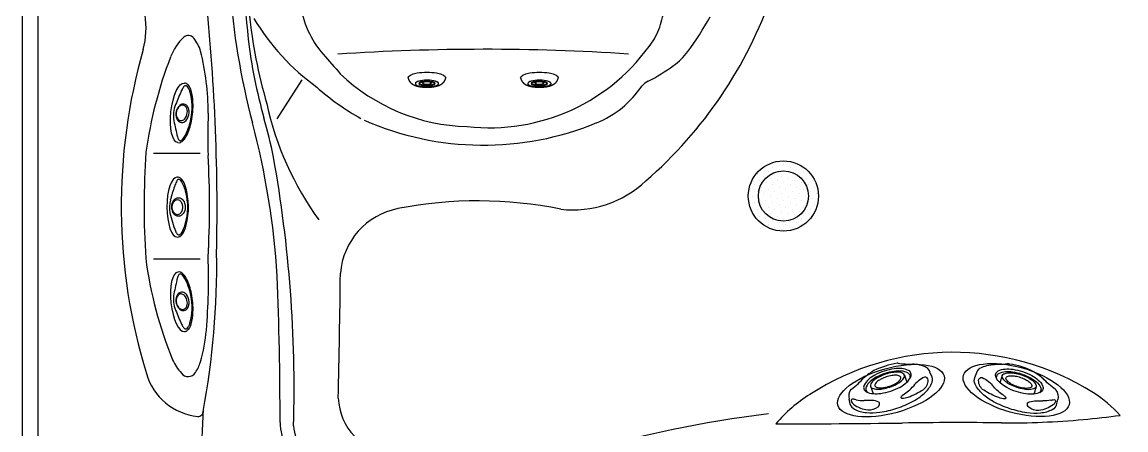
# Model space of a CAD drawing. Extents: x 941 to 1034, y 781 to 934.
# Drawn here: x 941.4 to 996.5, y 834 to 854.3 of the extents above; entities that cross this region are included whole.
import ezdxf

# ---------------------------------------------------------------- set-up
doc = ezdxf.new("R2010")
doc.units = 0
doc.header["$MEASUREMENT"] = 0
for name, color, linetype in [('1', 4, 'Continuous'), ('CL', 8, 'Continuous'), ('DIM', 3, 'Continuous')]:
    doc.layers.add(name, color=color, linetype=linetype)

# ---------------------------------------------------------------- blocks, each defined once
blk = doc.blocks.new('MINIJET')
at = {"layer": '1', "color": 3}
for p, q in [((0.268, 0.23), (0.202, 0.23)), ((0.268, -0.23), (0.202, -0.23))]:
    blk.add_line(p, q, dxfattribs=at)
at = {"layer": '1', "color": 3, "extrusion": (2.34069e-18, 2.77556e-17, -1)}
for centre, major_axis, start_param, end_param in [((0, 0), (0, 0.94), 3.096514, 6.328264), ((0.297, 0), (0, 0.58), 1.213768, 7.496953), ((0.268, 0), (0, 0.2), 1.213768, 7.496953), ((0.278, 0), (0, 0.379), 6.174551, 9.533412)]:
    blk.add_ellipse(centre, major_axis=major_axis, ratio=0.28756, start_param=start_param, end_param=end_param, dxfattribs=at)
at = {"layer": '1', "color": 3, "extrusion": (2.34069e-18, -2.77556e-17, -1)}
for centre, major_axis, start_param, end_param in [((0.297, 0), (0, 0.58), 4.355360367553331, 10.63854567473292), ((0.268, 0), (0, 0.23), 1.213768, 7.496953)]:
    blk.add_ellipse(centre, major_axis=major_axis, ratio=0.28756, start_param=start_param, end_param=end_param, dxfattribs=at)
at = {"layer": '1', "color": 3, "extrusion": (2.34069e-18, -8.32667e-17, -1)}
blk.add_ellipse((0.297, 0), major_axis=(0, 0.407), ratio=0.28756, start_param=4.355360367553329, end_param=10.63854567473291, dxfattribs=at)
at = {"layer": '1', "color": 3}
for points, knots in [([(0.012, -0.939), (0.047, -0.932), (0.079, -0.923), (0.11, -0.911), (0.138, -0.898), (0.169, -0.881), (0.196, -0.862), (0.221, -0.843), (0.243, -0.824), (0.269, -0.796), (0.292, -0.769), (0.312, -0.742), (0.329, -0.716), (0.351, -0.678), (0.369, -0.64), (0.385, -0.602), (0.399, -0.565), (0.411, -0.527), (0.428, -0.467), (0.441, -0.406), (0.453, -0.343), (0.462, -0.279), (0.469, -0.213), (0.474, -0.162), (0.477, -0.11), (0.478, -0.057), (0.479, -0.005), (0.479, 0.048), (0.476, 0.111), (0.473, 0.174), (0.467, 0.236), (0.46, 0.297), (0.452, 0.348), (0.443, 0.399), (0.432, 0.448), (0.42, 0.496), (0.406, 0.543), (0.389, 0.593), (0.368, 0.642), (0.343, 0.692), (0.32, 0.73), (0.293, 0.768), (0.259, 0.807), (0.228, 0.837), (0.19, 0.867), (0.157, 0.888), (0.12, 0.907), (0.078, 0.923), (0.033, 0.935), (0.012, 0.939)], [1.258846, 1.258846, 1.28405, 1.309253, 1.334457, 1.359661, 1.389764, 1.419868, 1.449972, 1.480075, 1.522807, 1.565539, 1.60827, 1.651002, 1.715116, 1.779231, 1.843346, 1.90746, 1.971575, 2.071337, 2.171099, 2.270861, 2.370623, 2.470385, 2.54716, 2.623934, 2.700709, 2.777484, 2.854259, 2.947334, 3.040409, 3.133485, 3.22656, 3.306164, 3.385768, 3.465372, 3.544977, 3.624581, 3.7092, 3.79382, 3.87844, 3.94015, 4.001861, 4.063571, 4.110156, 4.15674, 4.191384, 4.226028, 4.260673, 4.295317, 4.310282, 4.310282]), ([(0.266, -0.377), (0.262, -0.375), (0.256, -0.369), (0.25, -0.361), (0.242, -0.35), (0.235, -0.335), (0.226, -0.316), (0.218, -0.293), (0.211, -0.268), (0.204, -0.238), (0.197, -0.205), (0.192, -0.17), (0.188, -0.132), (0.184, -0.092), (0.182, -0.052), (0.181, -0.01), (0.181, 0.031), (0.183, 0.073), (0.186, 0.113), (0.19, 0.152), (0.195, 0.189), (0.201, 0.224), (0.208, 0.256), (0.216, 0.285), (0.224, 0.31), (0.233, 0.332), (0.242, 0.349), (0.25, 0.361), (0.257, 0.37), (0.263, 0.375), (0.266, 0.377)], [5.178052, 5.178052, 5.268561, 5.359069, 5.444224, 5.529379, 5.614534, 5.70861, 5.802687, 5.896764, 5.997577, 6.09839, 6.199203, 6.302796, 6.406388, 6.50998, 6.614493, 6.719006, 6.823518, 6.927955, 7.032392, 7.136828, 7.2401, 7.343372, 7.446644, 7.546427, 7.646211, 7.745995, 7.837037, 7.928079, 8.019121, 8.102376, 8.102376])]:
    blk.add_open_spline(points, degree=1, knots=knots, dxfattribs=at)
blk = doc.blocks.new('94JET')
at = {"layer": '1', "color": 2}
for p, q in [((0.921, 2.15), (1.187, 2.128)), ((1.45, 0.905), (1.065, 0.905)), ((1.45, -0.876), (1.076, -0.876)), ((0.921, -2.15), (1.195, -2.132))]:
    blk.add_line(p, q, dxfattribs=at)
blk.add_lwpolyline([(0.921, 2.15, 0.194525), (0.62, 2.028, 0.099704), (0.27, 1.52, 0.05735), (0.077, 0.875, 0.043939), (0, 0, 0.043939), (0.077, -0.875, 0.05735), (0.27, -1.52, 0.099704), (0.62, -2.028, 0.194525), (0.921, -2.15, 0.194525)], format="xyb", dxfattribs=at)
for points in [[(1.956, 0.027, 0.043317), (1.912, 0.531, 0.056661), (1.803, 0.902, 0.099192), (1.604, 1.195, 0.196409), (1.433, 1.265, 0.196409), (1.263, 1.195, 0.099192), (1.064, 0.902, 0.056661), (0.954, 0.531, 0.043317), (0.911, 0.027, 0.043317), (0.954, -0.477, 0.056661), (1.064, -0.849, 0.099192), (1.263, -1.142, 0.196409), (1.433, -1.211, 0.196409), (1.604, -1.142, 0.099192), (1.803, -0.849, 0.056661), (1.912, -0.477, 0.043317)], [(1.45, -0.876, 0.211502), (1.556, -0.829, 0.094638), (1.687, -0.615, 0.051331), (1.756, -0.349, 0.038645), (1.785, 0.015, 0.038645), (1.756, 0.378, 0.051331), (1.687, 0.644, 0.094638), (1.556, 0.858, 0.211502), (1.45, 0.905, 0.211502), (1.344, 0.858, 0.094638), (1.213, 0.644, 0.051331), (1.143, 0.378, 0.038645), (1.115, 0.015, 0.038645), (1.143, -0.349, 0.051331), (1.213, -0.615, 0.094638), (1.344, -0.829, 0.211502)]]:
    blk.add_lwpolyline(points, format="xyb", close=True, dxfattribs=at)
at = {"layer": '1', "color": 3}
for points in [[(1.83, 0.027, 0.043317), (1.789, 0.498, 0.056661), (1.686, 0.846, 0.099192), (1.5, 1.12, 0.196409), (1.341, 1.185, 0.139465), (1.221, 1.151, 0.099192)], [(1.221, -1.097, 0.139465), (1.341, -1.131, 0.196409), (1.5, -1.066, 0.099192), (1.686, -0.792, 0.056661), (1.789, -0.445, 0.043317), (1.83, 0.027, 0.043317)]]:
    blk.add_lwpolyline(points, format="xyb", dxfattribs=at)
blk.add_lwpolyline([(1.405, -0.664, 0.216678), (1.482, -0.629, 0.092908), (1.578, -0.465, 0.049579), (1.629, -0.263, 0.037156), (1.65, 0.015, 0.037156), (1.629, 0.292, 0.049579), (1.578, 0.494, 0.092908), (1.482, 0.658, 0.216678), (1.405, 0.693, 0.216678), (1.328, 0.658, 0.092908), (1.232, 0.494, 0.049579), (1.18, 0.292, 0.037156), (1.16, 0.015, 0.037156), (1.18, -0.263, 0.049579), (1.232, -0.465, 0.092908), (1.328, -0.629, 0.216678)], format="xyb", close=True, dxfattribs=at)
for centre, radius, start, end in [((1.783, 0.735), 1.56, 125.9518, 154.4901), ((1.062, 1.678), 0.375, 90.333, 121.4248), ((2.518, 0.959), 1.705, 150.2332, 163.6622), ((0.571, 2.169), 0.592, 322.0648, 338.2692), ((1.061, 1.984), 0.0685, 330.254, 90.9551), ((1.083, 1.125), 0.762, 158.3465, 199.0444), ((-3.065, 2.471), 4.079, 339.6279, 345.3447), ((0.542, 0.942), 0.19, 200.0641, 264.4059), ((0.53, 0.818), 0.0654, 264.4059, 313.5517), ((0.063, 1.308), 0.743, 313.5517, 339.6906), ((1.29, -0.659), 0.939, 163.5628, 182.5916), ((0.458, -0.416), 0.0728, 137.8056, 161.5776), ((0.436, -0.396), 0.042, 36.1572, 137.8056), ((0.053, -0.676), 0.517, 19.6286, 36.1572), ((2.77, 0.041), 2.296, 193.6863, 210.4486), ((4.122, -0.595), 3.771, 181.612, 194.2575), ((1.007, -1.384), 0.558, 194.4882, 252.9172), ((-0.393, -1.943), 1.44, 5.8985, 34.7447), ((0.894, -1.781), 0.146, 249.6717, 354.5827)]:
    blk.add_arc(centre, radius, start, end, dxfattribs=at)
at = {"layer": '1', "color": 2}
for centre, radius, start, end in [((1.139, 1.557), 0.573, 35.9872, 85.3803), ((1.506, 1.824), 0.119, 17.5387, 35.9872), ((5.326, 3.031), 3.886, 197.5387, 210.0725), ((-0.387, 0.06), 2.563, 9.9192, 23.5403), ((-1.707, -0.062), 3.886, 350.2358, 8.3326), ((5.966, -2.677), 4.308, 153.4774, 163.0192), ((2.005, -0.701), 0.119, 333.4774, 350.2358), ((0.343, -0.913), 1.586, 314.1906, 341.365), ((1.155, -1.578), 0.556, 273.3737, 301.881)]:
    blk.add_arc(centre, radius, start, end, dxfattribs=at)
blk = doc.blocks.new('*X2')
at = {"color": 0}
for p, q in [((199.669, 336.494), (199.669, 336.494)), ((200.067, 336.362), (200.067, 336.362)), ((200.332, 336.627), (200.332, 336.627)), ((200.597, 336.892), (200.597, 336.892)), ((200.73, 336.494), (200.73, 336.494)), ((200.995, 336.76), (200.995, 336.76)), ((201.128, 336.362), (201.128, 336.362)), ((201.393, 336.627), (201.393, 336.627)), ((201.791, 336.494), (201.791, 336.494)), ((202.188, 336.362), (202.188, 336.362)), ((199.404, 336.229), (199.404, 336.229)), ((199.537, 335.832), (199.537, 335.832)), ((199.802, 336.097), (199.802, 336.097)), ((199.934, 335.699), (199.934, 335.699)), ((200.2, 335.964), (200.2, 335.964)), ((200.465, 336.229), (200.465, 336.229)), ((200.597, 335.832), (200.597, 335.832)), ((200.863, 336.097), (200.863, 336.097)), ((200.995, 335.699), (200.995, 335.699)), ((201.26, 335.964), (201.26, 335.964)), ((201.525, 336.229), (201.525, 336.229)), ((201.658, 335.832), (201.658, 335.832)), ((201.923, 336.097), (201.923, 336.097)), ((202.056, 335.699), (202.056, 335.699)), ((202.321, 335.964), (202.321, 335.964)), ((202.586, 336.229), (202.586, 336.229)), ((202.719, 335.832), (202.719, 335.832)), ((199.006, 335.301), (199.006, 335.301)), ((199.272, 335.566), (199.272, 335.566)), ((199.404, 335.169), (199.404, 335.169)), ((199.669, 335.434), (199.669, 335.434)), ((199.802, 335.036), (199.802, 335.036)), ((200.067, 335.301), (200.067, 335.301)), ((200.332, 335.566), (200.332, 335.566)), ((200.465, 335.169), (200.465, 335.169)), ((200.73, 335.434), (200.73, 335.434)), ((200.863, 335.036), (200.863, 335.036)), ((201.128, 335.301), (201.128, 335.301)), ((201.393, 335.566), (201.393, 335.566)), ((201.525, 335.169), (201.525, 335.169)), ((201.791, 335.434), (201.791, 335.434)), ((201.923, 335.036), (201.923, 335.036)), ((202.188, 335.301), (202.188, 335.301)), ((202.454, 335.566), (202.454, 335.566)), ((202.586, 335.169), (202.586, 335.169)), ((202.851, 335.434), (202.851, 335.434)), ((202.984, 335.036), (202.984, 335.036)), ((199.139, 334.903), (199.139, 334.903)), ((199.272, 334.506), (199.272, 334.506)), ((199.537, 334.771), (199.537, 334.771)), ((199.669, 334.373), (199.669, 334.373)), ((199.934, 334.638), (199.934, 334.638)), ((200.2, 334.903), (200.2, 334.903)), ((200.332, 334.506), (200.332, 334.506)), ((200.597, 334.771), (200.597, 334.771)), ((200.73, 334.373), (200.73, 334.373)), ((200.995, 334.638), (200.995, 334.638)), ((201.26, 334.903), (201.26, 334.903)), ((201.393, 334.506), (201.393, 334.506)), ((201.658, 334.771), (201.658, 334.771)), ((201.791, 334.373), (201.791, 334.373)), ((202.056, 334.638), (202.056, 334.638)), ((202.321, 334.903), (202.321, 334.903)), ((202.454, 334.506), (202.454, 334.506)), ((202.719, 334.771), (202.719, 334.771)), ((202.851, 334.373), (202.851, 334.373)), ((199.006, 334.241), (199.006, 334.241)), ((199.404, 334.108), (199.404, 334.108)), ((199.537, 333.71), (199.537, 333.71)), ((199.802, 333.975), (199.802, 333.975)), ((200.067, 334.241), (200.067, 334.241)), ((200.2, 333.843), (200.2, 333.843)), ((200.465, 334.108), (200.465, 334.108)), ((200.597, 333.71), (200.597, 333.71)), ((200.863, 333.975), (200.863, 333.975)), ((201.128, 334.241), (201.128, 334.241)), ((201.26, 333.843), (201.26, 333.843)), ((201.525, 334.108), (201.525, 334.108)), ((201.658, 333.71), (201.658, 333.71)), ((201.923, 333.975), (201.923, 333.975)), ((202.188, 334.241), (202.188, 334.241)), ((202.321, 333.843), (202.321, 333.843)), ((202.586, 334.108), (202.586, 334.108)), ((199.669, 333.312), (199.669, 333.312)), ((199.934, 333.578), (199.934, 333.578)), ((200.067, 333.18), (200.067, 333.18)), ((200.332, 333.445), (200.332, 333.445)), ((200.465, 333.047), (200.465, 333.047)), ((200.73, 333.312), (200.73, 333.312)), ((200.995, 333.578), (200.995, 333.578)), ((201.128, 333.18), (201.128, 333.18)), ((201.393, 333.445), (201.393, 333.445)), ((201.525, 333.047), (201.525, 333.047)), ((201.791, 333.312), (201.791, 333.312)), ((202.056, 333.578), (202.056, 333.578)), ((202.454, 333.445), (202.454, 333.445)), ((200.863, 332.915), (200.863, 332.915))]:
    blk.add_line(p, q, dxfattribs=at)
blk = doc.blocks.new('DRAIN')
at = {"layer": '1', "color": 2}
for radius in [1.75, 1.25]:
    blk.add_circle((0, 0), radius, dxfattribs=at)
at = {"layer": '1', "color": 3, "xscale": 0.8339416050646733, "yscale": 0.8339416050646733, "zscale": 0.8339416050646733}
blk.add_blockref('*X2', (-167.604, -279.291), dxfattribs=at)
blk = doc.blocks.new('2005ENVOY')
at = {"layer": '1', "color": 3, "linetype": 'Continuous'}
for p, q in [((13.967, 50.798), (12.713, 48.85)), ((8.896, 47.122), (6.554, 47.122)), ((8.896, 41.858), (6.554, 41.858))]:
    blk.add_line(p, q, dxfattribs=at)
at = {"layer": '1', "linetype": 'Continuous'}
blk.add_lwpolyline([(81, 0, 0.414214), (93, 12), (93, 77, 0.414214), (81, 89), (12, 89, 0.414214), (0, 77), (0, 12, 0.414214), (12, 0)], format="xyb", close=True, dxfattribs=at)
at = {"layer": '1', "color": 3, "linetype": 'Continuous'}
blk.add_lwpolyline([(81, 0.779, 0.414214), (92.221, 12), (92.221, 77, 0.414214), (81, 88.221), (12, 88.221, 0.414214), (0.779, 77), (0.779, 12, 0.414214), (12, 0.779)], format="xyb", close=True, dxfattribs=at)
at = {"layer": '1', "color": 3}
for centre, radius, start, end in [((294.479, 81.817), 284.671, 183.20291, 185.84397), ((2.004, 53.385), 4.185, 345.1397, 32.5007), ((-91.884, 44.289), 101.617, 358.80381, 6.18776), ((18.505, 55.135), 4.634, 186.3079, 221.4203), ((11.961, 58.994), 20.639, 345.0648, 347.8103), ((37.081, 56.796), 25.885, 185.9512, 196.1213), ((21.728, 60.015), 11.88, 211.2001, 233.7703), ((28.544, 54.594), 3.483, 327.8176, 344.6894), ((21.584, 60.895), 14.53, 323.2644, 331.3665), ((9.76, 51.067), 2.505, 132.3586, 159.5224), ((8.303, 52.664), 0.343, 38.4362, 132.3586), ((7.049, 51.669), 1.943, 16.7589, 38.4362), ((36.017, 55.736), 24.9, 186.6977, 195.9249), ((23.331, 58.264), 9.855, 263.5131, 325.9003), ((33.239, 44.5), 28.29, 163.9714, 197.1464), ((27.286, 44.261), 21.306, 158.8969, 172.1021), ((-3.635, 49.111), 12.927, 0.1361, 13.961), ((432.399, 420.292), 556.583, 221.42031, 221.55311), ((23.063, -59.112), 111.431, 86.28824, 93.7606), ((30.589, 54.174), 3.294, 305.8662, 323.2644), ((26.977, 59.17), 9.459, 296.8435, 305.8662), ((22.429, 57.919), 9.449, 226.1656, 268.7147), ((31.808, 49.681), 1.19, 118.0967, 136.6386), ((16.795, 46.102), 9.766, 154.704, 159.2043), ((8.885, 49.852), 1.012, 144.2936, 155.3213), ((8.209, 50.338), 0.18, 116.7287, 144.2936), ((8.165, 50.424), 0.0834, 80.1471, 116.7287), ((8.161, 50.396), 0.111, 46.9436, 80.1471), ((7.994, 50.218), 0.356, 26.4474, 46.9436), ((7.323, 49.884), 1.106, 17.225, 26.4474), ((5.546, 49.424), 2.94, 348.6894, 15.5385), ((23.12, 59.987), 12.732, 228.6368, 240.8313), ((26.784, 53.304), 5.018, 292.1204, 325.9929), ((8.044, 49.383), 0.21, 75.5864, 118.0034), ((27.064, 52.806), 15.19, 192.1511, 216.2802), ((8.968, 49.02), 1.414, 157.1473, 190.5236), ((8.345, 49.079), 0.666, 159.466, 191.1714), ((8.112, 49.089), 0.418, 172.2269, 218.9822), ((8.163, 49.124), 0.465, 125.3002, 177.3529), ((8.172, 49.143), 0.481, 118.0034, 159.466), ((8.01, 49.311), 0.226, 88.2233, 122.1607), ((8.005, 49.325), 0.212, 31.4427, 86.7574), ((8.026, 49.313), 0.283, 43.293, 75.5864), ((7.724, 49.202), 0.525, 317.1621, 354.2226), ((7.81, 49.205), 0.441, 352.6723, 31.4427), ((7.699, 49.184), 0.637, 322.7861, 357.1284), ((7.979, 49.268), 0.347, 9.9529, 43.293), ((7.371, 49.162), 0.965, 359.5299, 9.9529), ((34.482, 47.97), 25.217, 177.3382, 182.1329), ((19.224, 50.925), 11.846, 190.5236, 194.538), ((8.079, 49.026), 0.396, 191.1714, 218.8634), ((8.013, 48.973), 0.31, 218.8634, 248.2602), ((7.92, 48.934), 0.17, 218.9822, 274.2202), ((7.973, 48.871), 0.201, 248.2602, 284.1977), ((7.924, 49.017), 0.253, 271.8613, 317.1621), ((7.94, 49.001), 0.335, 284.1977, 322.7861), ((5.373, 49.454), 3.116, 330.9146, 348.7654), ((-12.529, 41.885), 25.583, 11.4058, 15.9249), ((23.028, 62.373), 14.832, 246.3489, 292.4559), ((8.282, 48.088), 0.542, 194.538, 208.3707), ((7.754, 48.116), 0.385, 296.9202, 332.6771), ((7.932, 47.899), 0.144, 208.3707, 238.4183), ((7.895, 47.838), 0.073, 238.4183, 296.9202), ((47.014, 44.468), 40.923, 176.1882, 183.604), ((-33.49, 44.482), 42.848, 356.6275, 3.4113), ((-52.283, 35.34), 65.862, 358.44807, 10.14823), ((7.935, 45.626), 0.254, 137.9754, 158.0541), ((7.824, 45.744), 0.0938, 53.9282, 145.6348), ((7.785, 45.645), 0.198, 27.0399, 61.5876), ((6.397, 44.82), 1.812, 11.8013, 30.3281), ((18.998, 41.581), 12.038, 161.0951, 164.4697), ((12.185, 43.914), 4.836, 158.0541, 161.0951), ((5.398, 44.443), 2.872, 343.0982, 15.0895), ((8.692, 44.445), 1.341, 164.4697, 191.5734), ((13.957, 45.704), 6.753, 193.0743, 201.3342), ((5.052, 44.548), 3.234, 337.0325, 343.0982), ((8.281, 43.509), 0.669, 203.084, 216.7187), ((7.823, 43.167), 0.0968, 216.7187, 297.5341), ((7.772, 43.264), 0.206, 297.5341, 316.7084), ((7.519, 43.503), 0.555, 316.7084, 337.0325), ((26.283, 44.53), 20.282, 187.4234, 202.2542), ((-30.064, 41.576), 39.779, 349.4236, 0.8514), ((-20.248, 40.836), 29.553, 355.1301, 2.1823), ((19.224, 37.965), 11.846, 165.462, 169.4764), ((8.282, 40.803), 0.542, 151.6293, 165.462), ((7.932, 40.991), 0.144, 121.5817, 151.6293), ((7.895, 41.052), 0.073, 63.0798, 121.5817), ((7.754, 40.774), 0.385, 27.3229, 63.0798), ((5.373, 39.436), 3.116, 11.2346, 29.0854), ((8.968, 39.87), 1.414, 169.4764, 202.8527), ((8.345, 39.812), 0.666, 168.8286, 200.534), ((8.079, 39.864), 0.396, 141.1366, 168.8286), ((8.112, 39.801), 0.418, 141.0178, 187.7731), ((8.163, 39.766), 0.465, 182.6471, 234.6998), ((8.013, 39.918), 0.31, 111.7398, 141.1366), ((7.92, 39.957), 0.17, 85.7798, 141.0178), ((7.973, 40.019), 0.201, 75.8023, 111.7398), ((7.924, 39.873), 0.253, 42.8379, 88.1387), ((7.94, 39.89), 0.335, 37.2139, 75.8023), ((7.724, 39.688), 0.525, 5.7774, 42.8379), ((7.81, 39.685), 0.441, 328.5573, 7.3277), ((7.699, 39.707), 0.637, 2.8716, 37.2139), ((7.371, 39.729), 0.965, 350.0471, 0.4701), ((5.546, 39.467), 2.94, 344.4615, 11.3106), ((16.795, 42.788), 9.766, 200.7957, 205.296), ((8.172, 39.747), 0.481, 200.534, 241.9966), ((8.01, 39.58), 0.226, 237.8393, 271.7767), ((8.044, 39.507), 0.21, 241.9966, 284.4136), ((8.005, 39.566), 0.212, 273.2426, 328.5573), ((8.026, 39.578), 0.283, 284.4136, 316.707), ((7.979, 39.622), 0.347, 316.707, 350.0471), ((8.885, 39.038), 1.012, 204.6787, 215.7064), ((7.323, 39.006), 1.106, 333.5526, 342.775), ((8.209, 38.552), 0.18, 215.7064, 243.2713), ((8.165, 38.466), 0.0834, 243.2713, 279.8529), ((8.161, 38.494), 0.111, 279.8529, 313.0564), ((7.994, 38.673), 0.356, 313.0564, 333.5526), ((1.235, 39.004), 7.992, 343.5143, 355.1447), ((9.88, 37.939), 2.608, 204.7106, 222.4506), ((7.331, 37.163), 1.625, 324.2072, 344.7648), ((9.056, 36.976), 2.964, 195.9781, 264.3497), ((8.292, 36.417), 0.411, 215.3467, 330.2597), ((8.789, 34.275), 0.25, 264.3497, 4.9749), ((136.373, 27.42), 127.52, 176.90906, 178.1924), ((38.594, 409.695), 376.038, 269.85292, 270.81268), ((46.775, -167.09), 200.805, 89.39598, 90.81268), ((49.31, 73.327), 39.626, 269.396, 275.2898), ((47.89, 88.663), 55.027, 275.2898, 277.2294), ((15.635, 33.661), 2.082, 182.8846, 252.3644)]:
    blk.add_arc(centre, radius, start, end, dxfattribs=at)
at = {"layer": '1', "color": 2, "linetype": 'Continuous'}
for centre, radius, start, end in [((46.287, 57.896), 35.996, 183.8836, 194.8751), ((16.908, 62.198), 21.735, 310.8779, 340.9096), ((-26.144, 38.657), 38.946, 3.4793, 14.8751), ((27.487, 49.626), 5.311, 263.5481, 313.3399), ((22.748, 23.867), 20.897, 78.5656, 101.0009), ((19.44, 40.884), 3.561, 101.0009, 175.6116), ((-154.116, 34.018), 166.993, 359.9006, 2.4034), ((-455.219, 46.17), 471.134, 358.63362, 359.39031), ((46.461, 24.041), 13.178, 57.866, 122.7847), ((18.707, 35.059), 2.928, 182.4123, 264.7984), ((43.295, 28.798), 7.466, 122.1258, 139.3834), ((50.38, 30.152), 5.919, 41.4822, 58.5249), ((15.844, 33.785), 2.967, 181.1002, 230.2569), ((44.819, -26.458), 61.082, 97.11509, 106.32251)]:
    blk.add_arc(centre, radius, start, end, dxfattribs=at)
at = {"layer": '1', "color": 2}
for centre, radius, start, end in [((8.098, 50.395), 0.242, 64.3979, 88.7418), ((8.19, 50.585), 0.0303, 19.8984, 64.3979), ((8.098, 50.356), 0.268, 39.6173, 63.4616), ((7.788, 50.099), 0.671, 14.5622, 39.6173), ((6.22, 49.624), 2.309, 1.241, 16.1861), ((5.005, 49.498), 3.528, 347.6442, 2.8649), ((5.728, 49.239), 2.768, 333.5717, 349.6744), ((7.365, 48.426), 0.94, 317.8279, 333.5717), ((7.826, 47.85), 0.187, 253.2981, 293.4436), ((7.713, 48.11), 0.47, 293.4436, 317.8279), ((7.756, 45.722), 0.23, 66.7209, 94.0434), ((7.72, 45.638), 0.321, 38.441, 66.7209), ((7.128, 45.168), 1.077, 15.793, 38.441), ((4.528, 44.445), 3.775, 346.4079, 15.6074), ((6.975, 43.826), 1.251, 323.2076, 347.6241), ((7.716, 43.289), 0.337, 276.2403, 320.945), ((7.826, 41.04), 0.187, 66.5564, 106.7019), ((7.713, 40.78), 0.47, 42.1721, 66.5564), ((7.365, 40.465), 0.94, 26.4283, 42.1721), ((5.728, 39.651), 2.768, 10.3256, 26.4283), ((5.005, 39.392), 3.528, 357.1351, 12.3558), ((6.22, 39.266), 2.309, 343.8139, 358.759), ((7.788, 38.791), 0.671, 320.3827, 345.4378), ((8.098, 38.495), 0.242, 271.2582, 295.6021), ((8.19, 38.305), 0.0303, 295.6021, 340.1016), ((8.098, 38.535), 0.268, 296.5384, 320.3827)]:
    blk.add_arc(centre, radius, start, end, dxfattribs=at)
at = {"layer": '1', "color": 2, "extrusion": (0, 0, -1)}
blk.add_ellipse((7.938, 49.154), major_axis=(0.166, 1.483), ratio=0.340983, start_param=3.141593, end_param=6.283185, dxfattribs=at)
at = {"layer": '1', "color": 2}
for centre, major_axis, ratio in [((7.745, 44.453), (0.005, -1.498), 0.345953), ((7.938, 39.736), (0.166, -1.483), 0.340983)]:
    blk.add_ellipse(centre, major_axis=major_axis, ratio=ratio, start_param=3.141593, end_param=6.283185, dxfattribs=at)
at = {"layer": '1', "color": 3}
for centre, major_axis, ratio in [((7.807, 44.462), (0.003, -0.462), 0.723581), ((7.752, 44.453), (0, -0.385), 0.679186), ((43.374, 35.311), (-2.649, -0.733), 0.409549), ((49.624, 35.337), (-2.636, 0.735), 0.417185)]:
    blk.add_ellipse(centre, major_axis=major_axis, ratio=ratio, dxfattribs=at)
at = {"layer": 'CL'}
blk.add_blockref('DRAIN', (37.999, 45.007), dxfattribs=at)
at = {"layer": 'CL', "rotation": 108.3261441373475}
blk.add_blockref('94JET', (43.669, 34.432), dxfattribs=at)
at = {"layer": 'CL', "xscale": -1, "rotation": 251.6738558626526}
blk.add_blockref('94JET', (49.301, 34.408), dxfattribs=at)
at = {"layer": 'DIM', "rotation": 270}
for p in [(20.209, 50.909), (25.822, 50.909)]:
    blk.add_blockref('MINIJET', p, dxfattribs=at)

msp = doc.modelspace()

# ---------------------------------------------------------------- block references
at = {"layer": '1'}
msp.add_blockref('2005ENVOY', (941.433, 800.675), dxfattribs=at)

doc.saveas('drawing.dxf')
